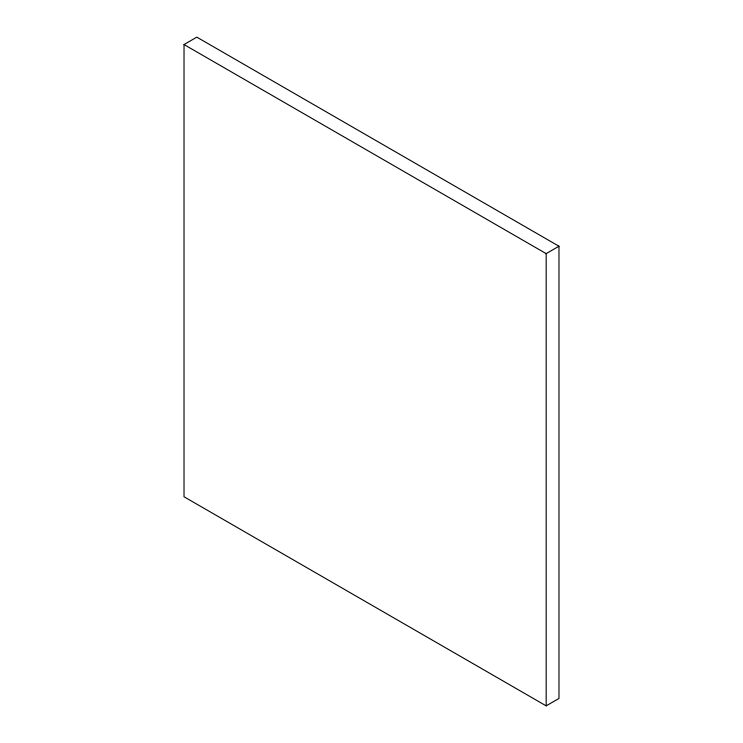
<?xml version="1.0" encoding="UTF-8"?>
<svg xmlns="http://www.w3.org/2000/svg" width="743" height="743" viewBox="0 0 743 743"><rect width="100%" height="100%" fill="white"/><g stroke="black" fill="none" stroke-linecap="round" stroke-linejoin="round"><path stroke-width="1.11" d="M184.023 44.552L196.83 37.15L558.977 246.23L558.977 698.448L546.17 705.85L184.023 496.77L184.023 44.552L546.17 253.632L558.977 246.23M546.17 253.632L546.17 705.85"/></g></svg>
